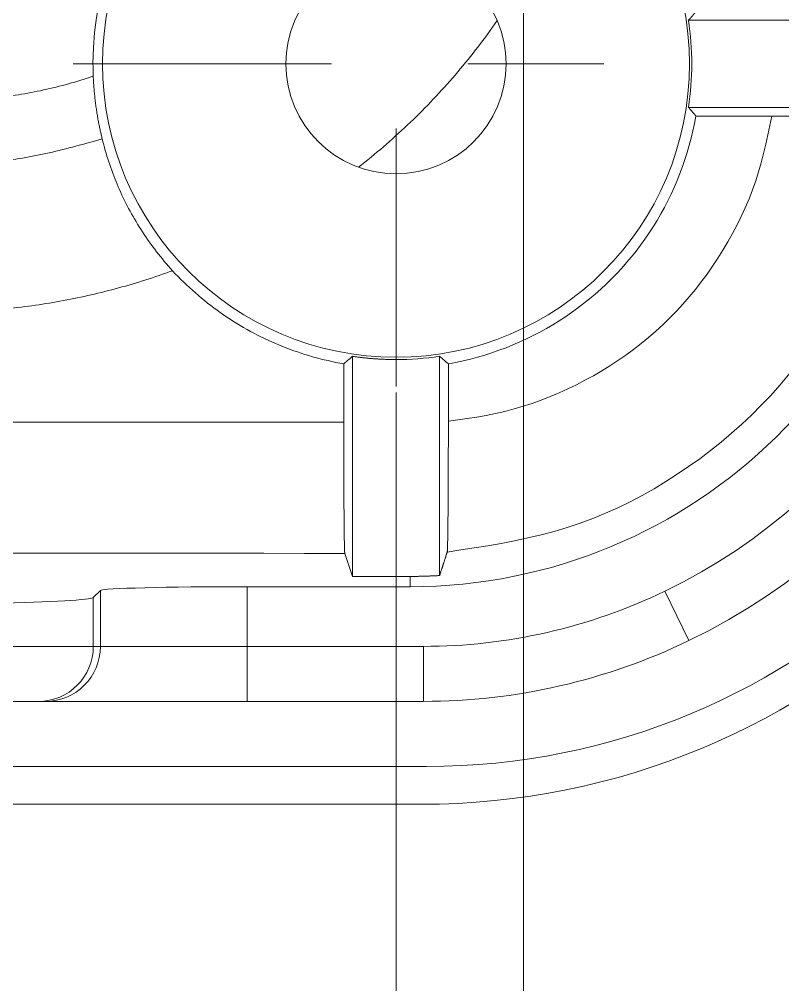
# Model space of a CAD drawing. Header units: inches. Extents: x 0 to 40, y 35.9 to 64.1.
# Drawn here: x 28.045 to 28.605, y 42.251 to 42.959 of the extents above; entities that cross this region are included whole.
import ezdxf

# ---------------------------------------------------------------- set-up
doc = ezdxf.new("R2010")
doc.units = ezdxf.units.IN
doc.header["$MEASUREMENT"] = 0
doc.linetypes.add('AI-Linetype-50', pattern=[0.409239, 0.189542, -0.073232, 0.073232, -0.073232])
doc.linetypes.add('AI-Linetype-51', pattern=[0.409239, 0.189542, -0.073232, 0.073232, -0.073232])
doc.layers.add('2', color=7, linetype='Continuous')

# ---------------------------------------------------------------- blocks, each defined once
blk = doc.blocks.new('block 1931')
at = {"layer": '2', "color": 7, "lineweight": 18, "true_color": 0xffffff}
blk.add_lwpolyline([(28.33195, 42.54273), (28.33195, 42.55027)], dxfattribs=at)
blk = doc.blocks.new('block 1954')
at = {"layer": '2', "color": 7, "lineweight": 18, "true_color": 0xffffff}
blk.add_lwpolyline([(28.28327, 42.66351), (28.28327, 42.7063)], dxfattribs=at)
blk = doc.blocks.new('block 1976')
at = {"layer": '2', "color": 7, "lineweight": 18, "true_color": 0xffffff}
blk.add_lwpolyline([(28.28975, 42.55027), (28.2841, 42.56719)], dxfattribs=at)
blk = doc.blocks.new('block 1998')
at = {"layer": '2', "color": 7, "lineweight": 18, "true_color": 0xffffff}
blk.add_lwpolyline([(28.70884, 42.95848), (28.53641, 42.95848)], dxfattribs=at)
blk = doc.blocks.new('block 2079')
at = {"layer": '2', "color": 7, "lineweight": 18, "true_color": 0xffffff}
blk.add_lwpolyline([(28.34408, 42.41078), (28.01638, 42.41078)], dxfattribs=at)
blk = doc.blocks.new('block 2093')
at = {"layer": '2', "color": 7, "lineweight": 18, "true_color": 0xffffff}
blk.add_lwpolyline([(28.05913, 42.45853), (27.85501, 42.45853)], dxfattribs=at)
blk = doc.blocks.new('block 2095')
at = {"layer": '2', "color": 7, "lineweight": 18, "true_color": 0xffffff}
blk.add_lwpolyline([(28.3418, 42.4989), (28.3418, 42.45853)], dxfattribs=at)
blk = doc.blocks.new('block 2096')
at = {"layer": '2', "color": 7, "lineweight": 18, "true_color": 0xffffff}
blk.add_lwpolyline([(28.21237, 42.4989), (28.21237, 42.45853)], dxfattribs=at)
blk = doc.blocks.new('block 2103')
at = {"layer": '2', "color": 7, "lineweight": 18, "true_color": 0xffffff}
blk.add_lwpolyline([(28.09951, 42.4989), (28.10471, 42.4989)], dxfattribs=at)
blk = doc.blocks.new('block 2108')
at = {"layer": '2', "color": 7, "lineweight": 18, "true_color": 0xffffff}
blk.add_lwpolyline([(27.85501, 42.4989), (28.09951, 42.4989)], dxfattribs=at)
blk = doc.blocks.new('block 2110')
at = {"layer": '2', "color": 7, "lineweight": 18, "true_color": 0xffffff}
blk.add_lwpolyline([(28.53666, 42.50314), (28.51909, 42.53952)], dxfattribs=at)
blk = doc.blocks.new('block 2112')
at = {"layer": '2', "color": 7, "lineweight": 18, "true_color": 0xffffff}
blk.add_lwpolyline([(28.21237, 42.45853), (28.06433, 42.45853)], dxfattribs=at)
blk = doc.blocks.new('block 2114')
at = {"layer": '2', "color": 7, "lineweight": 18, "true_color": 0xffffff}
blk.add_lwpolyline([(28.06433, 42.45853), (28.05913, 42.45853)], dxfattribs=at)
blk = doc.blocks.new('block 2186')
at = {"layer": '2', "color": 7, "lineweight": 18, "true_color": 0xffffff}
blk.add_lwpolyline([(28.33998, 42.38298), (28.01748, 42.38298)], dxfattribs=at)
blk = doc.blocks.new('block 2187')
at = {"layer": '2', "color": 7, "lineweight": 18, "true_color": 0xffffff}
blk.add_lwpolyline([(28.32006, 42.4989), (28.10471, 42.4989)], dxfattribs=at)
blk = doc.blocks.new('block 2188')
at = {"layer": '2', "color": 7, "lineweight": 18, "true_color": 0xffffff}
blk.add_lwpolyline([(28.09951, 42.5348), (28.10471, 42.54)], dxfattribs=at)
blk = doc.blocks.new('block 2189')
at = {"layer": '2', "color": 7, "lineweight": 18, "true_color": 0xffffff}
blk.add_lwpolyline([(28.21237, 42.54273), (28.21237, 42.4989)], dxfattribs=at)
blk = doc.blocks.new('block 2190')
at = {"layer": '2', "color": 7, "lineweight": 18, "true_color": 0xffffff}
blk.add_lwpolyline([(28.10471, 42.54), (28.10471, 42.4989)], dxfattribs=at)
blk = doc.blocks.new('block 2192')
at = {"layer": '2', "color": 7, "lineweight": 18, "true_color": 0xffffff}
blk.add_lwpolyline([(28.21237, 42.54273), (28.33195, 42.54273)], dxfattribs=at)
blk = doc.blocks.new('block 2193')
at = {"layer": '2', "color": 7, "lineweight": 18, "true_color": 0xffffff}
blk.add_lwpolyline([(28.21237, 42.4989), (28.3418, 42.4989)], dxfattribs=at)
blk = doc.blocks.new('block 2194')
at = {"layer": '2', "color": 7, "lineweight": 18, "true_color": 0xffffff}
blk.add_lwpolyline([(28.3418, 42.45853), (28.21237, 42.45853)], dxfattribs=at)
blk = doc.blocks.new('block 2198')
at = {"layer": '2', "color": 7, "lineweight": 18, "true_color": 0xffffff}
blk.add_lwpolyline([(28.28975, 42.71181), (28.28975, 42.55027)], dxfattribs=at)
blk = doc.blocks.new('block 2200')
at = {"layer": '2', "color": 7, "lineweight": 18, "true_color": 0xffffff}
blk.add_lwpolyline([(28.33195, 42.55027), (28.28975, 42.55027)], dxfattribs=at)
blk = doc.blocks.new('block 2203')
at = {"layer": '2', "color": 7, "lineweight": 18, "true_color": 0xffffff}
blk.add_lwpolyline([(28.35369, 42.71181), (28.35369, 42.55089)], dxfattribs=at)
blk = doc.blocks.new('block 2206')
at = {"layer": '2', "color": 7, "lineweight": 18, "true_color": 0xffffff}
blk.add_lwpolyline([(28.53641, 42.89454), (28.70681, 42.89454)], dxfattribs=at)
blk = doc.blocks.new('block 2276')
at = {"layer": '2', "color": 7, "lineweight": 18, "true_color": 0xffffff}
blk.add_open_spline([(28.5371, 42.92651), (28.5371, 43.04543), (28.44064, 43.1419), (28.32172, 43.1419), (28.20276, 43.1419), (28.10633, 43.04543), (28.10633, 42.92651), (28.10633, 42.80755), (28.20276, 42.71112), (28.32172, 42.71112), (28.44064, 42.71112), (28.5371, 42.80755), (28.5371, 42.92651), (28.5371, 42.92651), (28.5371, 42.92651), (28.5371, 42.92651)], degree=3, knots=[0, 0, 0, 0, 1, 1, 1, 2, 2, 2, 3, 3, 3, 4, 4, 4, 5, 5, 5, 5], dxfattribs=at)
blk = doc.blocks.new('block 2307')
at = {"layer": '2', "color": 7, "lineweight": 18, "true_color": 0xffffff}
blk.add_open_spline([(28.40247, 42.92651), (28.40247, 42.97109), (28.3663, 43.00726), (28.32172, 43.00726), (28.2771, 43.00726), (28.24093, 42.97109), (28.24093, 42.92651), (28.24093, 42.8819), (28.2771, 42.84572), (28.32172, 42.84572), (28.3663, 42.84572), (28.40247, 42.8819), (28.40247, 42.92651), (28.40247, 42.92651), (28.40247, 42.92651), (28.40247, 42.92651)], degree=3, knots=[0, 0, 0, 0, 1, 1, 1, 2, 2, 2, 3, 3, 3, 4, 4, 4, 5, 5, 5, 5], dxfattribs=at)
blk = doc.blocks.new('block 2314')
at = {"layer": '2', "color": 7, "lineweight": 18, "true_color": 0xffffff}
blk.add_open_spline([(28.53641, 42.89454), (28.53955, 42.91573), (28.53955, 42.93726), (28.53641, 42.95848)], degree=3, dxfattribs=at)
blk = doc.blocks.new('block 2336')
at = {"layer": '2', "color": 7, "lineweight": 18, "true_color": 0xffffff}
blk.add_open_spline([(28.84737, 42.90456), (28.8422, 42.63034), (28.61837, 42.41071), (28.34408, 42.41078)], degree=3, dxfattribs=at)
blk = doc.blocks.new('block 2337')
at = {"layer": '2', "color": 7, "lineweight": 18, "true_color": 0xffffff}
blk.add_open_spline([(28.09947, 42.91738), (28.09934, 42.92052), (28.09927, 42.92362), (28.09927, 42.92672), (28.0994, 43.04957), (28.19907, 43.14903), (28.32192, 43.14893)], degree=3, knots=[0, 0, 0, 0, 1, 1, 1, 2, 2, 2, 2], dxfattribs=at)
blk = doc.blocks.new('block 2344')
at = {"layer": '2', "color": 7, "lineweight": 18, "true_color": 0xffffff}
blk.add_open_spline([(28.53666, 42.50314), (28.47588, 42.47379), (28.40929, 42.45853), (28.3418, 42.45853)], degree=3, dxfattribs=at)
blk = doc.blocks.new('block 2345')
at = {"layer": '2', "color": 7, "lineweight": 18, "true_color": 0xffffff}
blk.add_open_spline([(28.51909, 42.53952), (28.66485, 42.61001), (28.75862, 42.75643), (28.76172, 42.91831)], degree=3, dxfattribs=at)
blk = doc.blocks.new('block 2362')
at = {"layer": '2', "color": 7, "lineweight": 18, "true_color": 0xffffff}
blk.add_open_spline([(28.3418, 42.4989), (28.40319, 42.4989), (28.46379, 42.51279), (28.51909, 42.53952)], degree=3, dxfattribs=at)
blk = doc.blocks.new('block 2391')
at = {"layer": '2', "color": 7, "lineweight": 18, "true_color": 0xffffff}
blk.add_open_spline([(28.32172, 42.70943), (28.3324, 42.70943), (28.34308, 42.71023), (28.35369, 42.71181)], degree=3, dxfattribs=at)
blk = doc.blocks.new('block 2394')
at = {"layer": '2', "color": 7, "lineweight": 18, "true_color": 0xffffff}
blk.add_open_spline([(28.33195, 42.54273), (28.54107, 42.54273), (28.71167, 42.71012), (28.71563, 42.91917)], degree=3, dxfattribs=at)
blk = doc.blocks.new('block 2395')
at = {"layer": '2', "color": 7, "lineweight": 18, "true_color": 0xffffff}
blk.add_open_spline([(28.8021, 42.91755), (28.79872, 42.74044), (28.69613, 42.58028), (28.53666, 42.50314)], degree=3, dxfattribs=at)
blk = doc.blocks.new('block 2429')
at = {"layer": '2', "color": 7, "lineweight": 18, "true_color": 0xffffff}
blk.add_open_spline([(28.05913, 42.45853), (28.08146, 42.45853), (28.09951, 42.47658), (28.09951, 42.4989)], degree=3, dxfattribs=at)
blk = doc.blocks.new('block 2433')
at = {"layer": '2', "color": 7, "lineweight": 18, "true_color": 0xffffff}
blk.add_open_spline([(28.06433, 42.45853), (28.08666, 42.45853), (28.10471, 42.47658), (28.10471, 42.4989)], degree=3, dxfattribs=at)
blk = doc.blocks.new('block 2444')
at = {"layer": '2', "color": 7, "lineweight": 18, "true_color": 0xffffff}
blk.add_open_spline([(28.09951, 42.5348), (28.09606, 42.53132), (27.98761, 42.52853), (27.85501, 42.52853)], degree=3, dxfattribs=at)
blk = doc.blocks.new('block 2445')
at = {"layer": '2', "color": 7, "lineweight": 18, "true_color": 0xffffff}
blk.add_open_spline([(28.10471, 42.54), (28.10626, 42.54152), (28.15401, 42.54273), (28.21237, 42.54273)], degree=3, dxfattribs=at)
blk = doc.blocks.new('block 2446')
at = {"layer": '2', "color": 7, "lineweight": 18, "true_color": 0xffffff}
blk.add_open_spline([(28.33998, 42.38298), (28.63174, 42.38298), (28.86969, 42.61645), (28.87524, 42.90815)], degree=3, dxfattribs=at)
blk = doc.blocks.new('block 2479')
at = {"layer": '2', "color": 7, "lineweight": 18, "true_color": 0xffffff}
blk.add_open_spline([(28.36009, 42.70633), (28.35996, 42.70644), (28.35982, 42.70654), (28.35982, 42.70654), (28.35972, 42.70664), (28.35958, 42.70678), (28.35958, 42.70678), (28.35944, 42.70689), (28.3593, 42.70699), (28.3593, 42.70699), (28.3592, 42.70709), (28.35906, 42.7072), (28.35906, 42.7072), (28.35892, 42.70733), (28.35879, 42.70744), (28.35879, 42.70744), (28.35868, 42.70754), (28.35854, 42.70764), (28.35854, 42.70764), (28.35841, 42.70775), (28.35827, 42.70785), (28.35827, 42.70785), (28.35817, 42.70795), (28.35803, 42.70809), (28.35803, 42.70809), (28.35789, 42.70819), (28.35775, 42.7083), (28.35775, 42.7083), (28.35765, 42.7084), (28.35751, 42.7085), (28.35751, 42.7085), (28.35737, 42.70864), (28.35724, 42.70875), (28.35724, 42.70875), (28.35713, 42.70885), (28.35699, 42.70895), (28.35699, 42.70895), (28.35686, 42.70906), (28.35672, 42.70919), (28.35672, 42.70919), (28.35662, 42.7093), (28.35648, 42.7094), (28.35648, 42.7094), (28.35634, 42.7095), (28.35624, 42.70961), (28.35624, 42.70961), (28.3561, 42.70971), (28.35596, 42.70981), (28.35596, 42.70981), (28.35582, 42.70995), (28.35572, 42.71005), (28.35572, 42.71005), (28.35558, 42.71016), (28.35544, 42.71026), (28.35544, 42.71026), (28.35534, 42.71036), (28.3552, 42.7105), (28.3552, 42.7105), (28.35507, 42.71061), (28.35493, 42.71071), (28.35493, 42.71071), (28.35482, 42.71081), (28.35469, 42.71092), (28.35469, 42.71092), (28.35455, 42.71102), (28.35444, 42.71116), (28.35444, 42.71116), (28.35431, 42.71126), (28.35417, 42.71136), (28.35417, 42.71136), (28.35407, 42.71147), (28.35393, 42.71157), (28.35393, 42.71157), (28.35379, 42.71167), (28.35369, 42.71181), (28.35369, 42.71181)], degree=3, knots=[0, 0, 0, 0, 1, 1, 1, 2, 2, 2, 3, 3, 3, 4, 4, 4, 5, 5, 5, 6, 6, 6, 7, 7, 7, 8, 8, 8, 9, 9, 9, 10, 10, 10, 11, 11, 11, 12, 12, 12, 13, 13, 13, 14, 14, 14, 15, 15, 15, 16, 16, 16, 17, 17, 17, 18, 18, 18, 19, 19, 19, 20, 20, 20, 21, 21, 21, 22, 22, 22, 23, 23, 23, 24, 24, 24, 25, 25, 25, 25], dxfattribs=at)
blk = doc.blocks.new('block 2484')
at = {"layer": '2', "color": 7, "lineweight": 18, "true_color": 0xffffff}
blk.add_lwpolyline([(28.10605, 42.87139), (28.10588, 42.87208), (28.10571, 42.87284), (28.1055, 42.87356), (28.10533, 42.87428), (28.10516, 42.87504), (28.10499, 42.87583), (28.10481, 42.87662), (28.10464, 42.87742), (28.10447, 42.87821), (28.1043, 42.87904), (28.10412, 42.87983), (28.10395, 42.88069), (28.10378, 42.88152), (28.10361, 42.88238), (28.10344, 42.88324), (28.1033, 42.8841), (28.10313, 42.88496), (28.10295, 42.88586), (28.10282, 42.88675), (28.10264, 42.88765), (28.10247, 42.88854), (28.10233, 42.88948), (28.1022, 42.89041), (28.10202, 42.89134), (28.10189, 42.8923), (28.10175, 42.89323), (28.10161, 42.89419), (28.10147, 42.89516), (28.10133, 42.89612), (28.1012, 42.89709), (28.10109, 42.89805), (28.10095, 42.89905), (28.10085, 42.90005), (28.10071, 42.90102), (28.10061, 42.90202), (28.10051, 42.90301), (28.1004, 42.90405), (28.1003, 42.90505), (28.1002, 42.90608), (28.10013, 42.90708), (28.10002, 42.90811), (28.09996, 42.90915), (28.09989, 42.91018), (28.09982, 42.91121), (28.09975, 42.91221), (28.09968, 42.91325), (28.09961, 42.91428), (28.09958, 42.91531), (28.09951, 42.91635), (28.09947, 42.91738)], dxfattribs=at)
blk = doc.blocks.new('block 2491')
at = {"layer": '2', "color": 7, "lineweight": 18, "true_color": 0xffffff}
blk.add_lwpolyline([(28.35369, 42.55089), (28.35324, 42.55086), (28.35279, 42.55086), (28.35238, 42.55082), (28.35193, 42.55079), (28.35152, 42.55079), (28.35107, 42.55075), (28.35062, 42.55072), (28.35021, 42.55072), (28.34976, 42.55068), (28.34935, 42.55068), (28.3489, 42.55065), (28.34845, 42.55065), (28.34804, 42.55062), (28.34759, 42.55058), (28.34718, 42.55058), (28.34673, 42.55058), (28.34628, 42.55055), (28.34587, 42.55051), (28.34542, 42.55051), (28.34501, 42.55051), (28.34456, 42.55048), (28.34411, 42.55048), (28.3437, 42.55044), (28.34325, 42.55044), (28.34284, 42.55044), (28.34239, 42.55041), (28.34194, 42.55041), (28.34153, 42.55037), (28.34108, 42.55037), (28.34066, 42.55037), (28.34022, 42.55037), (28.33977, 42.55034), (28.33936, 42.55034), (28.33891, 42.55034), (28.33846, 42.55034), (28.33805, 42.55031), (28.3376, 42.55031), (28.33719, 42.55031), (28.33674, 42.55031), (28.33629, 42.55031), (28.33588, 42.55031), (28.33543, 42.55031), (28.33501, 42.55027), (28.33457, 42.55027), (28.33412, 42.55027), (28.33371, 42.55027), (28.33326, 42.55027), (28.33281, 42.55027), (28.3324, 42.55027), (28.33195, 42.55027)], dxfattribs=at)
blk = doc.blocks.new('block 2498')
at = {"layer": '2', "color": 7, "lineweight": 18, "true_color": 0xffffff}
blk.add_lwpolyline([(28.15766, 42.77462), (28.15611, 42.77634), (28.15459, 42.77803), (28.15311, 42.77975), (28.15163, 42.78151), (28.15019, 42.78326), (28.14877, 42.78502), (28.14736, 42.78678), (28.14595, 42.78857), (28.14457, 42.79036), (28.14323, 42.79215), (28.14192, 42.79394), (28.14061, 42.79577), (28.1393, 42.79759), (28.13806, 42.79945), (28.13678, 42.80132), (28.13558, 42.80318), (28.13437, 42.80504), (28.13317, 42.8069), (28.13203, 42.80879), (28.13086, 42.81069), (28.12976, 42.81262), (28.12865, 42.81454), (28.12755, 42.81647), (28.12652, 42.8184), (28.12545, 42.82033), (28.12445, 42.8223), (28.12345, 42.82426), (28.12245, 42.82622), (28.12149, 42.82819), (28.12056, 42.83018), (28.11963, 42.83218), (28.11873, 42.83418), (28.11787, 42.83618), (28.11701, 42.83818), (28.11618, 42.84021), (28.11536, 42.84224), (28.11456, 42.84428), (28.11377, 42.84634), (28.11301, 42.84838), (28.11229, 42.85044), (28.11157, 42.85251), (28.11088, 42.85458), (28.11019, 42.85668), (28.10953, 42.85874), (28.10891, 42.86085), (28.10829, 42.86295), (28.10771, 42.86505), (28.10712, 42.86715), (28.10657, 42.86925), (28.10605, 42.87139)], dxfattribs=at)
blk = doc.blocks.new('block 2501')
at = {"layer": '2', "color": 7, "lineweight": 18, "true_color": 0xffffff}
blk.add_lwpolyline([(28.39599, 42.9582), (28.39427, 42.95576), (28.39255, 42.95335), (28.39083, 42.95094), (28.38907, 42.94852), (28.38731, 42.94615), (28.38552, 42.94374), (28.38373, 42.94139), (28.38194, 42.93902), (28.38011, 42.93667), (28.37825, 42.93433), (28.37642, 42.93199), (28.37453, 42.92968), (28.37267, 42.92737), (28.37077, 42.92506), (28.36888, 42.92279), (28.36695, 42.92052), (28.36502, 42.91824), (28.36306, 42.91597), (28.36113, 42.91376), (28.35913, 42.91152), (28.35717, 42.90932), (28.35517, 42.90711), (28.35314, 42.90491), (28.3511, 42.90274), (28.34907, 42.90057), (28.34704, 42.89843), (28.34497, 42.89626), (28.3429, 42.89416), (28.3408, 42.89202), (28.3387, 42.88992), (28.3366, 42.88786), (28.33446, 42.88575), (28.33233, 42.88369), (28.33016, 42.88165), (28.32799, 42.87959), (28.32582, 42.87759), (28.32361, 42.87556), (28.32141, 42.87356), (28.3192, 42.87156), (28.317, 42.8696), (28.31476, 42.86763), (28.31248, 42.86567), (28.31024, 42.86374), (28.30797, 42.86181), (28.3057, 42.85992), (28.30339, 42.85802), (28.30108, 42.85613), (28.29877, 42.85427), (28.29646, 42.85241), (28.29412, 42.85058)], dxfattribs=at)
blk = doc.blocks.new('block 2515')
at = {"layer": '2', "color": 7, "lineweight": 18, "true_color": 0xffffff}
blk.add_open_spline([(28.53641, 42.89454), (28.53652, 42.8944), (28.53662, 42.89426), (28.53662, 42.89426), (28.53672, 42.89413), (28.53683, 42.89402), (28.53683, 42.89402), (28.53693, 42.89388), (28.53704, 42.89378), (28.53704, 42.89378), (28.53714, 42.89364), (28.53728, 42.89351), (28.53728, 42.89351), (28.53738, 42.8934), (28.53748, 42.89326), (28.53748, 42.89326), (28.53759, 42.89313), (28.53769, 42.89302), (28.53769, 42.89302), (28.53779, 42.89289), (28.5379, 42.89275), (28.5379, 42.89275), (28.53803, 42.89264), (28.53814, 42.89251), (28.53814, 42.89251), (28.53824, 42.89237), (28.53834, 42.89227), (28.53834, 42.89227), (28.53845, 42.89213), (28.53855, 42.89199), (28.53855, 42.89199), (28.53865, 42.89189), (28.53879, 42.89175), (28.53879, 42.89175), (28.5389, 42.89161), (28.539, 42.89151), (28.539, 42.89151), (28.5391, 42.89137), (28.53921, 42.89123), (28.53921, 42.89123), (28.53931, 42.89109), (28.53941, 42.89099), (28.53941, 42.89099), (28.53955, 42.89085), (28.53965, 42.89072), (28.53965, 42.89072), (28.53976, 42.89061), (28.53986, 42.89047), (28.53986, 42.89047), (28.53996, 42.89034), (28.54007, 42.89023), (28.54007, 42.89023), (28.54017, 42.8901), (28.54027, 42.88996), (28.54027, 42.88996), (28.54041, 42.88985), (28.54051, 42.88972), (28.54051, 42.88972), (28.54062, 42.88958), (28.54072, 42.88944), (28.54072, 42.88944), (28.54082, 42.88934), (28.54093, 42.8892), (28.54093, 42.8892), (28.54103, 42.88906), (28.54117, 42.88896), (28.54117, 42.88896), (28.54127, 42.88882), (28.54138, 42.88868), (28.54138, 42.88868), (28.54148, 42.88854), (28.54158, 42.88841), (28.54158, 42.88841), (28.54169, 42.8883), (28.54179, 42.88817), (28.54179, 42.88817)], degree=3, knots=[0, 0, 0, 0, 1, 1, 1, 2, 2, 2, 3, 3, 3, 4, 4, 4, 5, 5, 5, 6, 6, 6, 7, 7, 7, 8, 8, 8, 9, 9, 9, 10, 10, 10, 11, 11, 11, 12, 12, 12, 13, 13, 13, 14, 14, 14, 15, 15, 15, 16, 16, 16, 17, 17, 17, 18, 18, 18, 19, 19, 19, 20, 20, 20, 21, 21, 21, 22, 22, 22, 23, 23, 23, 24, 24, 24, 25, 25, 25, 25], dxfattribs=at)
blk = doc.blocks.new('block 2516')
at = {"layer": '2', "color": 7, "lineweight": 18, "true_color": 0xffffff}
blk.add_lwpolyline([(28.54179, 42.88817), (28.54079, 42.88276), (28.53965, 42.87735), (28.53838, 42.87201), (28.53697, 42.8667), (28.53542, 42.8614), (28.53376, 42.8562), (28.53197, 42.85103), (28.53008, 42.84589), (28.52801, 42.8408), (28.52587, 42.8358), (28.5236, 42.83084), (28.52119, 42.82591), (28.51867, 42.82109), (28.51605, 42.8163), (28.5133, 42.81158), (28.51044, 42.80697), (28.50748, 42.80238), (28.50438, 42.79787), (28.50121, 42.79346), (28.4979, 42.78912), (28.49449, 42.78485), (28.49097, 42.78068), (28.48736, 42.77658), (28.48364, 42.77255), (28.47985, 42.76862), (28.47592, 42.7648), (28.47192, 42.76108), (28.46782, 42.75746), (28.46362, 42.75391), (28.45935, 42.7505), (28.45501, 42.74719), (28.45056, 42.74399), (28.44605, 42.74089), (28.44147, 42.73789), (28.43682, 42.73503), (28.4321, 42.73228), (28.42731, 42.72962), (28.42245, 42.72707), (28.41752, 42.72466), (28.41253, 42.72239), (28.4075, 42.72022), (28.40244, 42.71815), (28.39727, 42.71622), (28.3921, 42.71443), (28.38686, 42.71274), (28.38159, 42.71119), (28.37625, 42.70978), (28.37091, 42.7085), (28.3655, 42.70733), (28.36009, 42.70633)], dxfattribs=at)
blk = doc.blocks.new('block 2522')
at = {"layer": '2', "color": 7, "lineweight": 18, "true_color": 0xffffff}
blk.add_lwpolyline([(28.32172, 42.70943), (28.32106, 42.70943), (28.32041, 42.70943), (28.31979, 42.70943), (28.31913, 42.70943), (28.31848, 42.70947), (28.31786, 42.70947), (28.3172, 42.70947), (28.31658, 42.7095), (28.31593, 42.7095), (28.31527, 42.70954), (28.31465, 42.70954), (28.314, 42.70957), (28.31334, 42.70961), (28.31272, 42.70961), (28.31207, 42.70964), (28.31145, 42.70968), (28.3108, 42.70971), (28.31014, 42.70974), (28.30952, 42.70978), (28.30887, 42.70981), (28.30825, 42.70985), (28.30759, 42.70988), (28.30694, 42.70995), (28.30632, 42.70999), (28.30566, 42.71002), (28.30504, 42.71009), (28.30439, 42.71012), (28.30377, 42.71016), (28.30311, 42.71023), (28.30246, 42.7103), (28.30184, 42.71033), (28.30118, 42.7104), (28.30056, 42.71047), (28.29991, 42.71054), (28.29929, 42.71061), (28.29863, 42.71064), (28.29801, 42.71074), (28.29736, 42.71081), (28.29674, 42.71088), (28.29609, 42.71095), (28.29546, 42.71102), (28.29481, 42.71109), (28.29419, 42.71119), (28.29354, 42.71126), (28.29292, 42.71136), (28.29226, 42.71143), (28.29164, 42.71154), (28.29099, 42.7116), (28.29037, 42.71171), (28.28975, 42.71181)], dxfattribs=at)
blk = doc.blocks.new('block 2525')
at = {"layer": '2', "color": 7, "lineweight": 18, "true_color": 0xffffff}
blk.add_lwpolyline([(28.09951, 42.5348), (28.09951, 42.53408), (28.09951, 42.53336), (28.09951, 42.53263), (28.09951, 42.53191), (28.09951, 42.53119), (28.09951, 42.53046), (28.09951, 42.52977), (28.09951, 42.52905), (28.09951, 42.52833), (28.09951, 42.5276), (28.09951, 42.52688), (28.09951, 42.52619), (28.09951, 42.52547), (28.09951, 42.52474), (28.09951, 42.52402), (28.09951, 42.5233), (28.09951, 42.52257), (28.09951, 42.52185), (28.09951, 42.52116), (28.09951, 42.52044), (28.09951, 42.51971), (28.09951, 42.51899), (28.09951, 42.51827), (28.09951, 42.51758), (28.09951, 42.51685), (28.09951, 42.51613), (28.09951, 42.51541), (28.09951, 42.51468), (28.09951, 42.51396), (28.09951, 42.51327), (28.09951, 42.51255), (28.09951, 42.51182), (28.09951, 42.5111), (28.09951, 42.51038), (28.09951, 42.50965), (28.09951, 42.50896), (28.09951, 42.50824), (28.09951, 42.50752), (28.09951, 42.50679), (28.09951, 42.50607), (28.09951, 42.50538), (28.09951, 42.50466), (28.09951, 42.50393), (28.09951, 42.50321), (28.09951, 42.50249), (28.09951, 42.50176), (28.09951, 42.50104), (28.09951, 42.50035), (28.09951, 42.49963), (28.09951, 42.4989)], dxfattribs=at)
blk = doc.blocks.new('block 2531')
at = {"layer": '2', "color": 7, "lineweight": 18, "true_color": 0xffffff}
blk.add_lwpolyline([(28.36009, 42.70633), (28.36009, 42.70547), (28.36009, 42.70465), (28.36009, 42.70378), (28.36009, 42.70296), (28.36009, 42.7021), (28.36009, 42.70127), (28.36009, 42.70041), (28.36009, 42.69958), (28.36009, 42.69872), (28.36009, 42.69789), (28.36009, 42.69703), (28.36009, 42.69621), (28.36009, 42.69534), (28.36009, 42.69452), (28.36009, 42.69366), (28.36009, 42.69283), (28.36009, 42.69197), (28.36009, 42.69114), (28.36009, 42.69028), (28.36009, 42.68945), (28.36009, 42.68859), (28.36009, 42.68776), (28.36009, 42.6869), (28.36009, 42.68608), (28.36009, 42.68522), (28.36009, 42.68439), (28.36009, 42.68353), (28.36009, 42.6827), (28.36009, 42.68184), (28.36009, 42.68101), (28.36009, 42.68015), (28.36009, 42.67929), (28.36009, 42.67846), (28.36009, 42.67764), (28.36009, 42.67677), (28.36009, 42.67591), (28.36009, 42.67509), (28.36009, 42.67426), (28.36009, 42.6734), (28.36009, 42.67254), (28.36009, 42.67171), (28.36009, 42.67085), (28.36009, 42.67002), (28.36009, 42.66916), (28.36009, 42.66833), (28.36009, 42.66747), (28.36009, 42.66665), (28.36009, 42.66579), (28.36009, 42.66496), (28.36009, 42.6641)], dxfattribs=at)
blk = doc.blocks.new('block 2536')
at = {"layer": '2', "color": 7, "lineweight": 18, "true_color": 0xffffff}
blk.add_open_spline([(28.68965, 42.88899), (28.68955, 42.88899), (28.68934, 42.88896), (28.68934, 42.88896), (28.68934, 42.88896), (28.68903, 42.88892), (28.68903, 42.88892), (28.68903, 42.88892), (28.68865, 42.88889), (28.68865, 42.88889), (28.68865, 42.88889), (28.68817, 42.88889), (28.68817, 42.88889), (28.68817, 42.88889), (28.68762, 42.88885), (28.68762, 42.88885), (28.68762, 42.88885), (28.68697, 42.88882), (28.68697, 42.88882), (28.68697, 42.88882), (28.68624, 42.88882), (28.68624, 42.88882), (28.68624, 42.88882), (28.68545, 42.88879), (28.68545, 42.88879), (28.68545, 42.88879), (28.68455, 42.88875), (28.68455, 42.88875), (28.68455, 42.88875), (28.68359, 42.88875), (28.68359, 42.88875), (28.68359, 42.88875), (28.68252, 42.88872), (28.68252, 42.88872), (28.68252, 42.88872), (28.68138, 42.88868), (28.68138, 42.88868), (28.68138, 42.88868), (28.68018, 42.88868), (28.68018, 42.88868), (28.68018, 42.88868), (28.6789, 42.88865), (28.6789, 42.88865), (28.6789, 42.88865), (28.67753, 42.88861), (28.67753, 42.88861), (28.67753, 42.88861), (28.67608, 42.88861), (28.67608, 42.88861), (28.67608, 42.88861), (28.67453, 42.88858), (28.67453, 42.88858), (28.67453, 42.88858), (28.67294, 42.88854), (28.67294, 42.88854), (28.67294, 42.88854), (28.67129, 42.88854), (28.67129, 42.88854), (28.67129, 42.88854), (28.66953, 42.88851), (28.66953, 42.88851), (28.66953, 42.88851), (28.66774, 42.88851), (28.66774, 42.88851), (28.66774, 42.88851), (28.66588, 42.88848), (28.66588, 42.88848), (28.66588, 42.88848), (28.66395, 42.88848), (28.66395, 42.88848), (28.66395, 42.88848), (28.66195, 42.88844), (28.66195, 42.88844), (28.66195, 42.88844), (28.65989, 42.88841), (28.65989, 42.88841), (28.65989, 42.88841), (28.65775, 42.88841), (28.65775, 42.88841), (28.65775, 42.88841), (28.65558, 42.88841), (28.65558, 42.88841), (28.65558, 42.88841), (28.65334, 42.88837), (28.65334, 42.88837), (28.65334, 42.88837), (28.65107, 42.88837), (28.65107, 42.88837), (28.65107, 42.88837), (28.64873, 42.88834), (28.64873, 42.88834), (28.64873, 42.88834), (28.64631, 42.88834), (28.64631, 42.88834), (28.64631, 42.88834), (28.6439, 42.8883), (28.6439, 42.8883), (28.6439, 42.8883), (28.64142, 42.8883), (28.64142, 42.8883), (28.64142, 42.8883), (28.63891, 42.8883), (28.63891, 42.8883), (28.63891, 42.8883), (28.63636, 42.88827), (28.63636, 42.88827), (28.63636, 42.88827), (28.63374, 42.88827), (28.63374, 42.88827), (28.63374, 42.88827), (28.63109, 42.88827), (28.63109, 42.88827), (28.63109, 42.88827), (28.62843, 42.88823), (28.62843, 42.88823), (28.62843, 42.88823), (28.62571, 42.88823), (28.62571, 42.88823), (28.62571, 42.88823), (28.62299, 42.88823), (28.62299, 42.88823), (28.62299, 42.88823), (28.62023, 42.88823), (28.62023, 42.88823), (28.62023, 42.88823), (28.61744, 42.8882), (28.61744, 42.8882), (28.61744, 42.8882), (28.61465, 42.8882), (28.61465, 42.8882), (28.61465, 42.8882), (28.61183, 42.8882), (28.61183, 42.8882), (28.61183, 42.8882), (28.60897, 42.8882), (28.60897, 42.8882), (28.60897, 42.8882), (28.60611, 42.8882), (28.60611, 42.8882), (28.60611, 42.8882), (28.60322, 42.8882), (28.60322, 42.8882), (28.60322, 42.8882), (28.60032, 42.8882), (28.60032, 42.8882), (28.60032, 42.8882), (28.59743, 42.8882), (28.59743, 42.8882)], degree=3, knots=[0, 0, 0, 0, 1, 1, 1, 2, 2, 2, 3, 3, 3, 4, 4, 4, 5, 5, 5, 6, 6, 6, 7, 7, 7, 8, 8, 8, 9, 9, 9, 10, 10, 10, 11, 11, 11, 12, 12, 12, 13, 13, 13, 14, 14, 14, 15, 15, 15, 16, 16, 16, 17, 17, 17, 18, 18, 18, 19, 19, 19, 20, 20, 20, 21, 21, 21, 22, 22, 22, 23, 23, 23, 24, 24, 24, 25, 25, 25, 26, 26, 26, 27, 27, 27, 28, 28, 28, 29, 29, 29, 30, 30, 30, 31, 31, 31, 32, 32, 32, 33, 33, 33, 34, 34, 34, 35, 35, 35, 36, 36, 36, 37, 37, 37, 38, 38, 38, 39, 39, 39, 40, 40, 40, 41, 41, 41, 42, 42, 42, 43, 43, 43, 44, 44, 44, 45, 45, 45, 46, 46, 46, 47, 47, 47, 48, 48, 48, 49, 49, 49, 49], dxfattribs=at)
blk = doc.blocks.new('block 2578')
at = {"layer": '2', "color": 7, "lineweight": 18, "true_color": 0xffffff}
blk.add_lwpolyline([(28.01638, 42.66355), (28.04604, 42.66355), (28.07567, 42.66355), (28.10533, 42.66351), (28.13499, 42.66351), (28.16465, 42.66351), (28.19432, 42.66351), (28.22398, 42.66351), (28.25364, 42.66351), (28.28327, 42.66351)], dxfattribs=at)
blk = doc.blocks.new('block 2586')
at = {"layer": '2', "color": 7, "lineweight": 18, "true_color": 0xffffff}
blk.add_lwpolyline([(28.54179, 42.88817), (28.54293, 42.88817), (28.54403, 42.88817), (28.54513, 42.88817), (28.54627, 42.88817), (28.54737, 42.88817), (28.54847, 42.88817), (28.54958, 42.88817), (28.55071, 42.88817), (28.55181, 42.88817), (28.55292, 42.88817), (28.55405, 42.88817), (28.55516, 42.88817), (28.55626, 42.88817), (28.55736, 42.88817), (28.5585, 42.88817), (28.5596, 42.88817), (28.5607, 42.88817), (28.56184, 42.88817), (28.56294, 42.88817), (28.56404, 42.88817), (28.56515, 42.88817), (28.56628, 42.88817), (28.56739, 42.88817), (28.56849, 42.88817), (28.56963, 42.88817), (28.57073, 42.88817), (28.57183, 42.8882), (28.57293, 42.8882), (28.57407, 42.8882), (28.57517, 42.8882), (28.57627, 42.8882), (28.57741, 42.8882), (28.57851, 42.8882), (28.57962, 42.8882), (28.58072, 42.8882), (28.58186, 42.8882), (28.58296, 42.8882), (28.58406, 42.8882), (28.5852, 42.8882), (28.5863, 42.8882), (28.5874, 42.8882), (28.5885, 42.8882), (28.58964, 42.8882), (28.59074, 42.8882), (28.59185, 42.8882), (28.59295, 42.8882), (28.59409, 42.8882), (28.59519, 42.8882), (28.59629, 42.8882), (28.59743, 42.8882)], dxfattribs=at)
blk = doc.blocks.new('block 2602')
at = {"layer": '2', "color": 7, "lineweight": 18, "true_color": 0xffffff}
blk.add_lwpolyline([(28.10605, 42.87139), (28.10364, 42.8707), (28.1012, 42.87004), (28.09878, 42.86936), (28.09637, 42.8687), (28.09396, 42.86801), (28.09152, 42.86736), (28.0891, 42.8667), (28.08669, 42.86605), (28.08425, 42.86539), (28.08183, 42.86477), (28.07939, 42.86415), (28.07698, 42.86353), (28.07453, 42.86295), (28.07208, 42.86236), (28.06964, 42.86178), (28.06719, 42.86123), (28.06475, 42.86067), (28.0623, 42.86016), (28.05985, 42.85964), (28.05741, 42.85916), (28.05493, 42.85868), (28.05245, 42.85823), (28.05, 42.85778), (28.04752, 42.85737), (28.04504, 42.85699), (28.04256, 42.85661), (28.04008, 42.85623), (28.03757, 42.85592), (28.03508, 42.85558), (28.0326, 42.8553), (28.03009, 42.85499), (28.02761, 42.85475), (28.02509, 42.85451), (28.02261, 42.85427), (28.0201, 42.85406), (28.01762, 42.85389), (28.0151, 42.85368), (28.01259, 42.85354), (28.01011, 42.8534), (28.00759, 42.85327), (28.00508, 42.85316), (28.00256, 42.85306), (28.00008, 42.85299), (27.99757, 42.85289), (27.99505, 42.85282), (27.99254, 42.85275), (27.99002, 42.85268), (27.98754, 42.85265), (27.98503, 42.85258), (27.98251, 42.85254)], dxfattribs=at)
blk = doc.blocks.new('block 2800')
at = {"layer": '2', "color": 7, "lineweight": 18, "true_color": 0xffffff}
blk.add_lwpolyline([(28.15766, 42.77462), (28.15522, 42.77375), (28.15277, 42.77286), (28.15032, 42.772), (28.14788, 42.77117), (28.1454, 42.77031), (28.14292, 42.76952), (28.14047, 42.76869), (28.13799, 42.7679), (28.13551, 42.76711), (28.13303, 42.76635), (28.13055, 42.76559), (28.12807, 42.76483), (28.12555, 42.76411), (28.12307, 42.76338), (28.12056, 42.7627), (28.11808, 42.76201), (28.11556, 42.76132), (28.11305, 42.76066), (28.11053, 42.76001), (28.10802, 42.75935), (28.1055, 42.75873), (28.10295, 42.75811), (28.10044, 42.75753), (28.09792, 42.75694), (28.09537, 42.75636), (28.09282, 42.75581), (28.09031, 42.75525), (28.08776, 42.7547), (28.08521, 42.75419), (28.08266, 42.75367), (28.08011, 42.75319), (28.07756, 42.7527), (28.07501, 42.75226), (28.07246, 42.75177), (28.06988, 42.75136), (28.06733, 42.75091), (28.06478, 42.7505), (28.0622, 42.75009), (28.05965, 42.74971), (28.05706, 42.74933), (28.05448, 42.74898), (28.05193, 42.74864), (28.04935, 42.7483), (28.04676, 42.74799), (28.04418, 42.74767), (28.0416, 42.74736), (28.03901, 42.74709), (28.03643, 42.74685), (28.03384, 42.74657), (28.03126, 42.74633)], dxfattribs=at)
blk = doc.blocks.new('block 2801')
at = {"layer": '2', "color": 7, "lineweight": 18, "true_color": 0xffffff}
blk.add_lwpolyline([(28.28327, 42.7063), (28.28041, 42.70685), (28.27752, 42.7074), (28.27466, 42.70799), (28.2718, 42.70864), (28.26894, 42.7093), (28.26611, 42.70999), (28.26329, 42.71074), (28.26046, 42.71154), (28.25767, 42.71233), (28.25488, 42.71319), (28.25213, 42.71409), (28.24937, 42.71502), (28.24661, 42.71595), (28.24389, 42.71694), (28.24117, 42.71798), (28.23848, 42.71905), (28.2358, 42.72015), (28.23311, 42.72129), (28.23046, 42.72242), (28.2278, 42.72363), (28.22518, 42.72487), (28.22257, 42.72614), (28.21998, 42.72745), (28.21743, 42.72876), (28.21485, 42.73014), (28.21233, 42.73155), (28.20982, 42.73296), (28.2073, 42.73445), (28.20482, 42.73593), (28.20238, 42.73748), (28.19993, 42.73903), (28.19749, 42.74065), (28.19511, 42.74227), (28.1927, 42.74392), (28.19036, 42.74561), (28.18801, 42.74733), (28.1857, 42.74909), (28.1834, 42.75088), (28.18112, 42.75267), (28.17888, 42.75453), (28.17664, 42.75639), (28.17444, 42.75832), (28.17227, 42.76025), (28.1701, 42.76221), (28.16796, 42.76421), (28.16586, 42.76624), (28.16376, 42.76828), (28.16169, 42.77038), (28.15966, 42.77248), (28.15766, 42.77462)], dxfattribs=at)
blk = doc.blocks.new('block 2819')
at = {"layer": '2', "color": 7, "lineweight": 18, "true_color": 0xffffff}
blk.add_lwpolyline([(28.2841, 42.56719), (28.28406, 42.56743), (28.28406, 42.56767), (28.28403, 42.56798), (28.28399, 42.56836), (28.28396, 42.56877), (28.28396, 42.56929), (28.28392, 42.56991), (28.28389, 42.57067), (28.28385, 42.57149), (28.28385, 42.57246), (28.28382, 42.57349), (28.28379, 42.57459), (28.28379, 42.5758), (28.28375, 42.57707), (28.28372, 42.57845), (28.28372, 42.57986), (28.28368, 42.58138), (28.28365, 42.583), (28.28365, 42.58465), (28.28361, 42.58641), (28.28361, 42.5882), (28.28358, 42.5901), (28.28354, 42.59206), (28.28354, 42.59409), (28.28351, 42.59619), (28.28351, 42.59836), (28.28348, 42.6006), (28.28348, 42.60291), (28.28344, 42.60525), (28.28344, 42.60767), (28.28341, 42.61015), (28.28341, 42.61266), (28.28341, 42.61521), (28.28337, 42.61783), (28.28337, 42.62048), (28.28337, 42.62317), (28.28334, 42.62589), (28.28334, 42.62865), (28.28334, 42.63144), (28.28334, 42.63426), (28.2833, 42.63712), (28.2833, 42.63998), (28.2833, 42.64288), (28.2833, 42.6458), (28.2833, 42.6487), (28.2833, 42.65166), (28.2833, 42.65462), (28.28327, 42.65759), (28.28327, 42.66055), (28.28327, 42.66351)], dxfattribs=at)
blk = doc.blocks.new('block 2820')
at = {"layer": '2', "color": 7, "lineweight": 18, "true_color": 0xffffff}
blk.add_lwpolyline([(28.01703, 42.56743), (28.04669, 42.56739), (28.07639, 42.56736), (28.10605, 42.56732), (28.13575, 42.56732), (28.16541, 42.56729), (28.19507, 42.56726), (28.22477, 42.56722), (28.25443, 42.56719), (28.2841, 42.56719)], dxfattribs=at)
blk = doc.blocks.new('block 2827')
at = {"layer": '2', "color": 7, "lineweight": 18, "true_color": 0xffffff}
blk.add_lwpolyline([(27.9832, 42.89929), (27.98558, 42.89929), (27.98799, 42.89926), (27.99037, 42.89929), (27.99274, 42.89929), (27.99512, 42.89933), (27.9975, 42.8994), (27.99988, 42.89947), (28.00225, 42.89953), (28.00463, 42.89964), (28.00701, 42.89978), (28.00935, 42.89991), (28.01173, 42.90005), (28.01407, 42.90022), (28.01645, 42.9004), (28.01879, 42.9006), (28.02113, 42.90081), (28.02351, 42.90102), (28.02585, 42.90126), (28.02819, 42.90153), (28.03054, 42.90181), (28.03288, 42.90208), (28.03519, 42.90239), (28.03753, 42.90274), (28.03987, 42.90305), (28.04218, 42.90343), (28.04452, 42.90377), (28.04683, 42.90419), (28.04914, 42.90456), (28.05148, 42.90498), (28.05379, 42.90543), (28.0561, 42.90587), (28.05841, 42.90632), (28.06072, 42.9068), (28.06299, 42.90732), (28.0653, 42.90784), (28.06761, 42.90835), (28.06988, 42.90887), (28.07219, 42.90946), (28.07446, 42.91004), (28.07677, 42.91063), (28.07904, 42.91121), (28.08132, 42.91183), (28.08359, 42.91249), (28.08587, 42.91314), (28.08814, 42.9138), (28.09041, 42.91449), (28.09269, 42.91521), (28.09496, 42.9159), (28.0972, 42.91666), (28.09947, 42.91738)], dxfattribs=at)
blk = doc.blocks.new('block 2829')
at = {"layer": '2', "color": 7, "lineweight": 18, "true_color": 0xffffff}
blk.add_open_spline([(28.54179, 42.96482), (28.54169, 42.96468), (28.54158, 42.96454), (28.54158, 42.96454), (28.54148, 42.96444), (28.54138, 42.9643), (28.54138, 42.9643), (28.54127, 42.96416), (28.54117, 42.96406), (28.54117, 42.96406), (28.54103, 42.96392), (28.54093, 42.96379), (28.54093, 42.96379), (28.54082, 42.96365), (28.54072, 42.96354), (28.54072, 42.96354), (28.54062, 42.96341), (28.54051, 42.96327), (28.54051, 42.96327), (28.54041, 42.96317), (28.54027, 42.96303), (28.54027, 42.96303), (28.54017, 42.96289), (28.54007, 42.96275), (28.54007, 42.96275), (28.53996, 42.96265), (28.53986, 42.96251), (28.53986, 42.96251), (28.53976, 42.96237), (28.53965, 42.96227), (28.53965, 42.96227), (28.53955, 42.96213), (28.53941, 42.96199), (28.53941, 42.96199), (28.53931, 42.96189), (28.53921, 42.96175), (28.53921, 42.96175), (28.5391, 42.96162), (28.539, 42.96151), (28.539, 42.96151), (28.5389, 42.96137), (28.53879, 42.96124), (28.53879, 42.96124), (28.53865, 42.9611), (28.53855, 42.961), (28.53855, 42.961), (28.53845, 42.96086), (28.53834, 42.96072), (28.53834, 42.96072), (28.53824, 42.96062), (28.53814, 42.96048), (28.53814, 42.96048), (28.53803, 42.96034), (28.5379, 42.96024), (28.5379, 42.96024), (28.53779, 42.9601), (28.53769, 42.95996), (28.53769, 42.95996), (28.53759, 42.95986), (28.53748, 42.95972), (28.53748, 42.95972), (28.53738, 42.95958), (28.53728, 42.95948), (28.53728, 42.95948), (28.53714, 42.95934), (28.53704, 42.95924), (28.53704, 42.95924), (28.53693, 42.9591), (28.53683, 42.95896), (28.53683, 42.95896), (28.53672, 42.95882), (28.53662, 42.95872), (28.53662, 42.95872), (28.53652, 42.95858), (28.53641, 42.95848), (28.53641, 42.95848)], degree=3, knots=[0, 0, 0, 0, 1, 1, 1, 2, 2, 2, 3, 3, 3, 4, 4, 4, 5, 5, 5, 6, 6, 6, 7, 7, 7, 8, 8, 8, 9, 9, 9, 10, 10, 10, 11, 11, 11, 12, 12, 12, 13, 13, 13, 14, 14, 14, 15, 15, 15, 16, 16, 16, 17, 17, 17, 18, 18, 18, 19, 19, 19, 20, 20, 20, 21, 21, 21, 22, 22, 22, 23, 23, 23, 24, 24, 24, 25, 25, 25, 25], dxfattribs=at)
blk = doc.blocks.new('block 2830')
at = {"layer": '2', "color": 7, "lineweight": 18, "true_color": 0xffffff}
blk.add_open_spline([(28.28975, 42.71181), (28.28961, 42.71167), (28.28947, 42.71157), (28.28947, 42.71157), (28.28933, 42.71147), (28.28923, 42.71136), (28.28923, 42.71136), (28.28909, 42.71126), (28.28895, 42.71112), (28.28895, 42.71112), (28.28882, 42.71102), (28.28871, 42.71092), (28.28871, 42.71092), (28.28857, 42.71081), (28.28844, 42.71067), (28.28844, 42.71067), (28.2883, 42.71057), (28.2882, 42.71047), (28.2882, 42.71047), (28.28806, 42.71036), (28.28792, 42.71026), (28.28792, 42.71026), (28.28778, 42.71012), (28.28768, 42.71002), (28.28768, 42.71002), (28.28754, 42.70992), (28.2874, 42.70981), (28.2874, 42.70981), (28.28727, 42.70971), (28.28716, 42.70957), (28.28716, 42.70957), (28.28702, 42.70947), (28.28689, 42.70937), (28.28689, 42.70937), (28.28675, 42.70926), (28.28665, 42.70916), (28.28665, 42.70916), (28.28651, 42.70906), (28.28637, 42.70892), (28.28637, 42.70892), (28.28623, 42.70881), (28.28613, 42.70871), (28.28613, 42.70871), (28.28599, 42.70861), (28.28585, 42.7085), (28.28585, 42.7085), (28.28575, 42.70837), (28.28561, 42.70826), (28.28561, 42.70826), (28.28547, 42.70816), (28.28534, 42.70806), (28.28534, 42.70806), (28.28523, 42.70795), (28.2851, 42.70782), (28.2851, 42.70782), (28.28496, 42.70771), (28.28482, 42.70761), (28.28482, 42.70761), (28.28472, 42.70751), (28.28458, 42.7074), (28.28458, 42.7074), (28.28444, 42.7073), (28.2843, 42.7072), (28.2843, 42.7072), (28.2842, 42.70706), (28.28406, 42.70695), (28.28406, 42.70695), (28.28392, 42.70685), (28.28379, 42.70675), (28.28379, 42.70675), (28.28368, 42.70664), (28.28354, 42.70654), (28.28354, 42.70654), (28.28341, 42.70644), (28.28327, 42.7063), (28.28327, 42.7063)], degree=3, knots=[0, 0, 0, 0, 1, 1, 1, 2, 2, 2, 3, 3, 3, 4, 4, 4, 5, 5, 5, 6, 6, 6, 7, 7, 7, 8, 8, 8, 9, 9, 9, 10, 10, 10, 11, 11, 11, 12, 12, 12, 13, 13, 13, 14, 14, 14, 15, 15, 15, 16, 16, 16, 17, 17, 17, 18, 18, 18, 19, 19, 19, 20, 20, 20, 21, 21, 21, 22, 22, 22, 23, 23, 23, 24, 24, 24, 25, 25, 25, 25], dxfattribs=at)
blk = doc.blocks.new('block 2839')
at = {"layer": '2', "color": 7, "lineweight": 18, "true_color": 0xffffff}
blk.add_lwpolyline([(28.35927, 42.56815), (28.35916, 42.56781), (28.35906, 42.56746), (28.35896, 42.56712), (28.35882, 42.56677), (28.35872, 42.56643), (28.35861, 42.56608), (28.35851, 42.56574), (28.35837, 42.56539), (28.35827, 42.56505), (28.35817, 42.56471), (28.35806, 42.56436), (28.35792, 42.56402), (28.35782, 42.56367), (28.35772, 42.56333), (28.35761, 42.56298), (28.35748, 42.56264), (28.35737, 42.56229), (28.35727, 42.56195), (28.35717, 42.56161), (28.35703, 42.56126), (28.35693, 42.56092), (28.35682, 42.56057), (28.35672, 42.56023), (28.35658, 42.55988), (28.35648, 42.55954), (28.35637, 42.55919), (28.35624, 42.55885), (28.35613, 42.55847), (28.35603, 42.55813), (28.35593, 42.55778), (28.35582, 42.55744), (28.35569, 42.55709), (28.35558, 42.55675), (28.35548, 42.5564), (28.35534, 42.55606), (28.35524, 42.55571), (28.35513, 42.55537), (28.35503, 42.55503), (28.35489, 42.55468), (28.35479, 42.55434), (28.35469, 42.55399), (28.35458, 42.55365), (28.35444, 42.5533), (28.35434, 42.55296), (28.35424, 42.55261), (28.35413, 42.55227), (28.354, 42.55192), (28.35389, 42.55158), (28.35379, 42.55124), (28.35369, 42.55089)], dxfattribs=at)
blk = doc.blocks.new('block 2840')
at = {"layer": '2', "color": 7, "lineweight": 18, "true_color": 0xffffff}
blk.add_lwpolyline([(28.68965, 42.88899), (28.68824, 42.87911), (28.68676, 42.86922), (28.68511, 42.8594), (28.68324, 42.84958), (28.68107, 42.83983), (28.67856, 42.83018), (28.67573, 42.82057), (28.67263, 42.8111), (28.66926, 42.80166), (28.66564, 42.79236), (28.66178, 42.78312), (28.65765, 42.77403), (28.65331, 42.76504), (28.64869, 42.75618), (28.64383, 42.74743), (28.63877, 42.73886), (28.63343, 42.73042), (28.62785, 42.72211), (28.62206, 42.71398), (28.61603, 42.70599), (28.6098, 42.6982), (28.60332, 42.69056), (28.59667, 42.68311), (28.58981, 42.67584), (28.58275, 42.66882), (28.57548, 42.66196), (28.56801, 42.65531), (28.56039, 42.64887), (28.55257, 42.64263), (28.54458, 42.63661), (28.53645, 42.63082), (28.52811, 42.6252), (28.51967, 42.61983), (28.51106, 42.61466), (28.50234, 42.60973), (28.49345, 42.60508), (28.48446, 42.60067), (28.47533, 42.59657), (28.4661, 42.59275), (28.45676, 42.58927), (28.44732, 42.58613), (28.43778, 42.58328), (28.42814, 42.58076), (28.41845, 42.57849), (28.40867, 42.57642), (28.39885, 42.57452), (28.389, 42.5728), (28.37911, 42.57118), (28.36919, 42.56967), (28.35927, 42.56815)], dxfattribs=at)
blk = doc.blocks.new('block 2843')
at = {"layer": '2', "color": 7, "lineweight": 18, "true_color": 0xffffff}
blk.add_lwpolyline([(28.36009, 42.6641), (28.36705, 42.6651), (28.37401, 42.66616), (28.38094, 42.66727), (28.38783, 42.66847), (28.39472, 42.66985), (28.40154, 42.6714), (28.40833, 42.67316), (28.41504, 42.67512), (28.42173, 42.67729), (28.42834, 42.67967), (28.43489, 42.68225), (28.44136, 42.68497), (28.44777, 42.6879), (28.45411, 42.69097), (28.46035, 42.69421), (28.46655, 42.69758), (28.47265, 42.70113), (28.47864, 42.70485), (28.48453, 42.70871), (28.49032, 42.71271), (28.496, 42.71691), (28.50155, 42.72122), (28.50699, 42.72566), (28.51233, 42.73028), (28.51754, 42.73503), (28.52257, 42.73996), (28.52749, 42.74499), (28.53228, 42.75019), (28.5369, 42.7555), (28.54141, 42.7609), (28.54575, 42.76645), (28.54995, 42.7721), (28.55398, 42.77789), (28.55791, 42.78375), (28.56163, 42.78974), (28.56525, 42.7958), (28.56866, 42.80194), (28.57197, 42.80821), (28.57507, 42.81451), (28.57803, 42.82088), (28.58079, 42.82736), (28.58334, 42.83391), (28.58568, 42.84052), (28.58782, 42.84717), (28.58975, 42.85392), (28.5915, 42.86071), (28.59309, 42.86753), (28.5946, 42.87442), (28.59602, 42.88131), (28.59743, 42.8882)], dxfattribs=at)
blk = doc.blocks.new('block 2844')
at = {"layer": '2', "color": 7, "lineweight": 18, "true_color": 0xffffff}
blk.add_open_spline([(28.36009, 42.6641), (28.36009, 42.6641), (28.36009, 42.66117), (28.36009, 42.66117), (28.36009, 42.66117), (28.36009, 42.65821), (28.36009, 42.65821), (28.36009, 42.65821), (28.36009, 42.65524), (28.36009, 42.65524), (28.36009, 42.65524), (28.36009, 42.65231), (28.36009, 42.65231), (28.36009, 42.65231), (28.36009, 42.64939), (28.36009, 42.64939), (28.36009, 42.64939), (28.36009, 42.64646), (28.36009, 42.64646), (28.36009, 42.64646), (28.36006, 42.64356), (28.36006, 42.64356), (28.36006, 42.64356), (28.36006, 42.64067), (28.36006, 42.64067), (28.36006, 42.64067), (28.36006, 42.63781), (28.36006, 42.63781), (28.36006, 42.63781), (28.36006, 42.63499), (28.36006, 42.63499), (28.36006, 42.63499), (28.36006, 42.6322), (28.36006, 42.6322), (28.36006, 42.6322), (28.36003, 42.6294), (28.36003, 42.6294), (28.36003, 42.6294), (28.36003, 42.62668), (28.36003, 42.62668), (28.36003, 42.62668), (28.36003, 42.62396), (28.36003, 42.62396), (28.36003, 42.62396), (28.35999, 42.62131), (28.35999, 42.62131), (28.35999, 42.62131), (28.35999, 42.61866), (28.35999, 42.61866), (28.35999, 42.61866), (28.35999, 42.61607), (28.35999, 42.61607), (28.35999, 42.61607), (28.35996, 42.61352), (28.35996, 42.61352), (28.35996, 42.61352), (28.35996, 42.61104), (28.35996, 42.61104), (28.35996, 42.61104), (28.35996, 42.6086), (28.35996, 42.6086), (28.35996, 42.6086), (28.35992, 42.60622), (28.35992, 42.60622), (28.35992, 42.60622), (28.35992, 42.60388), (28.35992, 42.60388), (28.35992, 42.60388), (28.35989, 42.6016), (28.35989, 42.6016), (28.35989, 42.6016), (28.35989, 42.5994), (28.35989, 42.5994), (28.35989, 42.5994), (28.35985, 42.59723), (28.35985, 42.59723), (28.35985, 42.59723), (28.35985, 42.59516), (28.35985, 42.59516), (28.35985, 42.59516), (28.35982, 42.59313), (28.35982, 42.59313), (28.35982, 42.59313), (28.35982, 42.59116), (28.35982, 42.59116), (28.35982, 42.59116), (28.35978, 42.58927), (28.35978, 42.58927), (28.35978, 42.58927), (28.35975, 42.58744), (28.35975, 42.58744), (28.35975, 42.58744), (28.35975, 42.58569), (28.35975, 42.58569), (28.35975, 42.58569), (28.35972, 42.584), (28.35972, 42.584), (28.35972, 42.584), (28.35968, 42.58241), (28.35968, 42.58241), (28.35968, 42.58241), (28.35968, 42.5809), (28.35968, 42.5809), (28.35968, 42.5809), (28.35965, 42.57949), (28.35965, 42.57949), (28.35965, 42.57949), (28.35961, 42.57814), (28.35961, 42.57814), (28.35961, 42.57814), (28.35961, 42.57683), (28.35961, 42.57683), (28.35961, 42.57683), (28.35958, 42.57566), (28.35958, 42.57566), (28.35958, 42.57566), (28.35954, 42.57456), (28.35954, 42.57456), (28.35954, 42.57456), (28.35954, 42.57353), (28.35954, 42.57353), (28.35954, 42.57353), (28.35951, 42.57256), (28.35951, 42.57256), (28.35951, 42.57256), (28.35947, 42.57173), (28.35947, 42.57173), (28.35947, 42.57173), (28.35947, 42.57098), (28.35947, 42.57098), (28.35947, 42.57098), (28.35944, 42.57029), (28.35944, 42.57029), (28.35944, 42.57029), (28.35941, 42.5697), (28.35941, 42.5697), (28.35941, 42.5697), (28.35937, 42.56922), (28.35937, 42.56922), (28.35937, 42.56922), (28.35937, 42.56881), (28.35937, 42.56881), (28.35937, 42.56881), (28.35934, 42.5685), (28.35934, 42.5685), (28.35934, 42.5685), (28.3593, 42.56829), (28.3593, 42.56829)], degree=3, knots=[0, 0, 0, 0, 1, 1, 1, 2, 2, 2, 3, 3, 3, 4, 4, 4, 5, 5, 5, 6, 6, 6, 7, 7, 7, 8, 8, 8, 9, 9, 9, 10, 10, 10, 11, 11, 11, 12, 12, 12, 13, 13, 13, 14, 14, 14, 15, 15, 15, 16, 16, 16, 17, 17, 17, 18, 18, 18, 19, 19, 19, 20, 20, 20, 21, 21, 21, 22, 22, 22, 23, 23, 23, 24, 24, 24, 25, 25, 25, 26, 26, 26, 27, 27, 27, 28, 28, 28, 29, 29, 29, 30, 30, 30, 31, 31, 31, 32, 32, 32, 33, 33, 33, 34, 34, 34, 35, 35, 35, 36, 36, 36, 37, 37, 37, 38, 38, 38, 39, 39, 39, 40, 40, 40, 41, 41, 41, 42, 42, 42, 43, 43, 43, 44, 44, 44, 45, 45, 45, 46, 46, 46, 47, 47, 47, 48, 48, 48, 49, 49, 49, 49], dxfattribs=at)
blk = doc.blocks.new('block 3335')
at = {"layer": '2', "color": 1, "linetype": 'AI-Linetype-50', "lineweight": 18, "true_color": 0xff0000}
blk.add_lwpolyline([(28.08476, 42.92651), (28.55864, 42.92651)], dxfattribs=at)
blk = doc.blocks.new('block 3336')
at = {"layer": '2', "color": 1, "linetype": 'AI-Linetype-51', "lineweight": 18, "true_color": 0xff0000}
blk.add_lwpolyline([(28.32172, 42.68956), (28.32172, 43.16343)], dxfattribs=at)
blk = doc.blocks.new('block 3614')
at = {"color": 5, "lineweight": 18, "true_color": 0x0000ff}
blk.add_lwpolyline([(28.32172, 42.68535), (28.32172, 42.04153)], dxfattribs=at)
blk = doc.blocks.new('block 3621')
at = {"lineweight": 0}
blk.add_lwpolyline([(28.32172, 42.68956), (28.32172, 42.68956)], dxfattribs=at)
blk = doc.blocks.new('block 3612')
for name in ['block 3621', 'block 3614']:
    blk.add_blockref(name, (0, 0))
blk = doc.blocks.new('block 3625')
at = {"color": 5, "lineweight": 18, "true_color": 0x0000ff}
blk.add_lwpolyline([(28.41525, 43.28866), (28.41525, 41.56239)], dxfattribs=at)
blk = doc.blocks.new('block 3623')
blk.add_blockref('block 3625', (0, 0))

msp = doc.modelspace()

# ---------------------------------------------------------------- block references
for name in ['block 3623', 'block 3612']:
    msp.add_blockref(name, (0, 0))
at = {"layer": '2'}
for name in ['block 3336', 'block 2337', 'block 2276', 'block 2307', 'block 2829', 'block 2501', 'block 1998', 'block 2314', 'block 3335', 'block 2827', 'block 2484', 'block 2394', 'block 2345', 'block 2395', 'block 2446', 'block 2336', 'block 2206', 'block 2515', 'block 2840', 'block 2843', 'block 2516', 'block 2586', 'block 2536', 'block 2602', 'block 2498', 'block 2800', 'block 2801', 'block 2830', 'block 2198', 'block 2522', 'block 2391', 'block 2203', 'block 2479', 'block 1954', 'block 2531', 'block 2578', 'block 2819', 'block 2844', 'block 2820', 'block 1976', 'block 2839', 'block 2200', 'block 2491', 'block 1931', 'block 2188', 'block 2445', 'block 2190', 'block 2189', 'block 2192', 'block 2362', 'block 2110', 'block 2444', 'block 2525', 'block 2344', 'block 2108', 'block 2429', 'block 2433', 'block 2103', 'block 2187', 'block 2096', 'block 2193', 'block 2095', 'block 2093', 'block 2114', 'block 2112', 'block 2194', 'block 2079', 'block 2186']:
    msp.add_blockref(name, (0, 0), dxfattribs=at)

doc.saveas('drawing.dxf')
